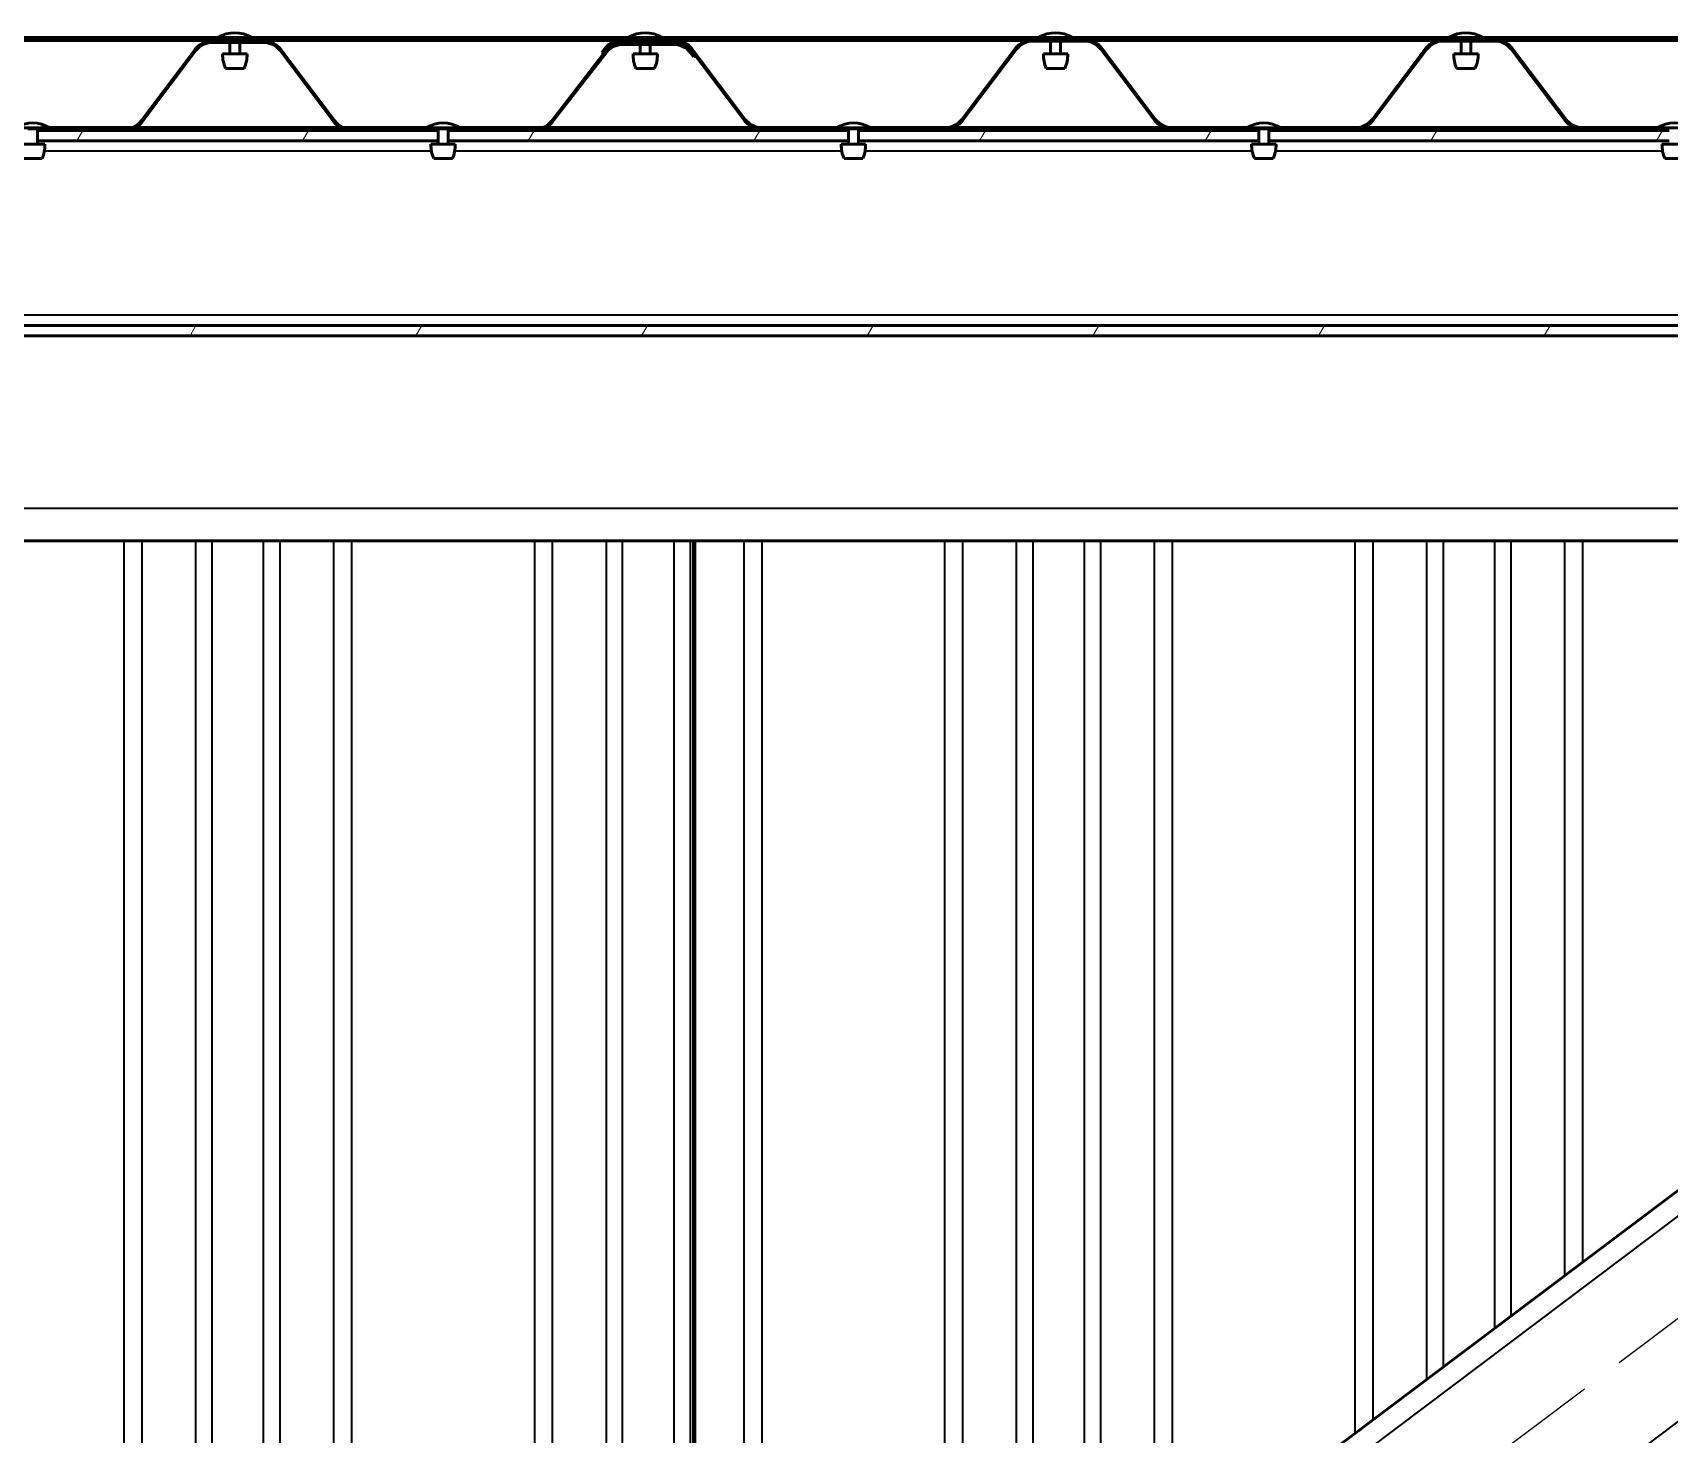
# Model space of a CAD drawing. Header units: millimetres. Extents: x 0 to 25230, y 0 to 17820.
# Drawn here: x 6158 to 6955, y 15978 to 16661 of the extents above; entities that cross this region are included whole.
import ezdxf

# ---------------------------------------------------------------- set-up
doc = ezdxf.new("R2010")
doc.units = ezdxf.units.MM
doc.header["$LTSCALE"] = 30
doc.linetypes.add('CHAIN', pattern=[0.7087, 0.4724, -0.0591, 0.1181, -0.0591])
for name, color, linetype, lineweight in [('Видимые тонкие (ГОСТ)', 7, 'Continuous', 35), ('Видимый контур (ГОСТ)', 7, 'Continuous', 50), ('Осевая линия (ГОСТ)', 7, 'Continuous', 25), ('Штриховка (ГОСТ)', 7, 'Continuous', 18)]:
    doc.layers.add(name, color=color, linetype=linetype, lineweight=lineweight)
pattern_1 = [(150.00025, (0, 0), (-47.62465, -82.4891), [])]
pattern_2 = [(60, (0, 0), (-82.4889, 47.62503), [])]

msp = doc.modelspace()

# ---------------------------------------------------------------- hatches: boundary and pattern name
at = {"layer": 'Штриховка (ГОСТ)'}
h = msp.add_hatch(dxfattribs=at)
h.set_pattern_fill('ANSI31', color=256, scale=762, angle=105.0002455, style=0)
h.set_pattern_definition(pattern_1)
edge = h.paths.add_edge_path()
edge.add_line((6304.8503, 16617.788), (6278.6527, 16652.4501))
edge.add_ellipse((6270.1165, 16645.9985), major_axis=(-6.4516, 8.5362), ratio=1, start_angle=270, end_angle=322.9180676)
edge.add_line((6270.1165, 16656.6985), (6245.0703, 16656.6985))
edge.add_ellipse((6245.0703, 16645.9985), major_axis=(-10.7, 0), ratio=1, start_angle=270, end_angle=322.9174479)
edge.add_line((6236.5341, 16652.4502), (6210.3359, 16617.7879))
edge.add_ellipse((6202.1189, 16623.9985), major_axis=(-6.2105, -8.217), ratio=1, start_angle=37.0825521, end_angle=90, ccw=False)
edge.add_line((6202.1189, 16613.6985), (6159.9742, 16613.6985))
edge.add_ellipse((6160.7679, 16613.5985), major_axis=(0, 0.8), ratio=1, start_angle=82.8192442, end_angle=90)
edge.add_line((6159.9679, 16613.5985), (6159.9679, 16612.9985))
edge.add_line((6159.9679, 16612.9985), (6202.1189, 16612.9985))
edge.add_ellipse((6202.1189, 16623.9985), major_axis=(11, 0), ratio=1, start_angle=270, end_angle=322.9174479)
edge.add_line((6210.8943, 16617.3659), (6237.0926, 16652.0281))
edge.add_ellipse((6245.0703, 16645.9985), major_axis=(6.0297, 7.9777), ratio=1, start_angle=37.0825521, end_angle=90, ccw=False)
edge.add_line((6245.0703, 16655.9985), (6270.1165, 16655.9985))
edge.add_ellipse((6270.1165, 16645.9985), major_axis=(10, 0), ratio=1, start_angle=37.0819324, end_angle=90, ccw=False)
edge.add_line((6278.0943, 16652.028), (6304.2918, 16617.366))
edge.add_ellipse((6313.0673, 16623.9985), major_axis=(6.6325, -8.7755), ratio=1, start_angle=270, end_angle=322.9180676)
edge.add_line((6313.0673, 16612.9985), (6355.1679, 16612.9985))
edge.add_line((6355.1679, 16612.9985), (6355.1679, 16613.5985))
edge.add_ellipse((6354.3679, 16613.5985), major_axis=(0.1, -0.7937), ratio=1, start_angle=82.8192442, end_angle=90)
edge.add_line((6355.1616, 16613.6985), (6313.0673, 16613.6985))
edge.add_ellipse((6313.0673, 16623.9985), major_axis=(-10.3, 0), ratio=1, start_angle=37.0819324, end_angle=90, ccw=False)
h = msp.add_hatch(dxfattribs=at)
h.set_pattern_fill('ANSI31', color=256, scale=762, angle=105.0002455, style=0)
h.set_pattern_definition(pattern_1)
edge = h.paths.add_edge_path()
edge.add_line((6359.9679, 16612.9985), (6402.2038, 16612.9985))
edge.add_ellipse((6402.2038, 16623.9985), major_axis=(11, 0), ratio=1, start_angle=270, end_angle=322.200989)
edge.add_line((6410.8956, 16617.2567), (6437.1675, 16651.1274))
edge.add_ellipse((6445.0692, 16644.9985), major_axis=(6.1289, 7.9017), ratio=1, start_angle=37.799011, end_angle=90, ccw=False)
edge.add_line((6445.0692, 16654.9985), (6470.1165, 16654.9985))
edge.add_ellipse((6470.1165, 16644.9985), major_axis=(10, 0), ratio=1, start_angle=36.3795424, end_angle=90, ccw=False)
edge.add_line((6478.1676, 16650.9298), (6479.6186, 16648.9602))
edge.add_line((6479.6186, 16648.9602), (6480.1822, 16649.3754))
edge.add_line((6480.1822, 16649.3754), (6478.7312, 16651.345))
edge.add_ellipse((6470.1165, 16644.9985), major_axis=(-6.3465, 8.6146), ratio=1, start_angle=270, end_angle=323.6204576)
edge.add_line((6470.1165, 16655.6985), (6445.0692, 16655.6985))
edge.add_ellipse((6445.0692, 16644.9985), major_axis=(-10.7, 0), ratio=1, start_angle=270, end_angle=322.200989)
edge.add_line((6436.6144, 16651.5564), (6410.3425, 16617.6857))
edge.add_ellipse((6402.2038, 16623.9985), major_axis=(-6.3128, -8.1387), ratio=1, start_angle=37.799011, end_angle=90, ccw=False)
edge.add_line((6402.2038, 16613.6985), (6359.9742, 16613.6985))
edge.add_ellipse((6360.7679, 16613.5985), major_axis=(0, 0.8), ratio=1, start_angle=82.8192442, end_angle=90)
edge.add_line((6359.9679, 16613.5985), (6359.9679, 16612.9985))
h = msp.add_hatch(dxfattribs=at)
h.set_pattern_fill('ANSI31', color=256, scale=762, angle=105.0002455, style=0)
h.set_pattern_definition(pattern_1)
edge = h.paths.add_edge_path()
edge.add_line((6549.3129, 16614.3985), (6513.0679, 16614.3985))
edge.add_ellipse((6513.0679, 16624.6985), major_axis=(-10.3, 0), ratio=1, start_angle=37.082497, end_angle=90, ccw=False)
edge.add_line((6504.8509, 16618.4879), (6478.6527, 16653.1502))
edge.add_ellipse((6470.1165, 16646.6985), major_axis=(8.5361, 6.4517), ratio=1, start_angle=0, end_angle=52.917503)
edge.add_line((6470.1165, 16657.3985), (6445.0702, 16657.3985))
edge.add_ellipse((6445.0702, 16646.6985), major_axis=(-10.7, 0), ratio=1, start_angle=270, end_angle=322.917503)
edge.add_line((6436.5341, 16653.1502), (6435, 16651.1206))
edge.add_line((6435, 16651.1206), (6435.5585, 16650.6985))
edge.add_line((6435.5585, 16650.6985), (6437.0925, 16652.7281))
edge.add_ellipse((6445.0702, 16646.6985), major_axis=(6.0296, 7.9777), ratio=1, start_angle=37.082497, end_angle=90, ccw=False)
edge.add_line((6445.0702, 16656.6985), (6470.1165, 16656.6985))
edge.add_ellipse((6470.1165, 16646.6985), major_axis=(10, 0), ratio=1, start_angle=37.082497, end_angle=90, ccw=False)
edge.add_line((6478.0942, 16652.7281), (6504.2924, 16618.0659))
edge.add_ellipse((6513.0679, 16624.6985), major_axis=(6.6326, -8.7754), ratio=1, start_angle=270, end_angle=322.917503)
edge.add_line((6513.0679, 16613.6985), (6555.1616, 16613.6985))
edge.add_ellipse((6554.3679, 16613.5985), major_axis=(0.8, 0), ratio=1, start_angle=7.1807558, end_angle=90)
edge.add_line((6554.3679, 16614.3985), (6549.3129, 16614.3985))
h = msp.add_hatch(dxfattribs=at)
h.set_pattern_fill('ANSI31', color=256, scale=762, angle=105.0002455, style=0)
h.set_pattern_definition(pattern_1)
edge = h.paths.add_edge_path()
edge.add_line((6749.3129, 16614.3985), (6713.0679, 16614.3985))
edge.add_ellipse((6713.0679, 16624.6985), major_axis=(-10.3, 0), ratio=1, start_angle=37.082497, end_angle=90, ccw=False)
edge.add_line((6704.8509, 16618.4879), (6678.6527, 16653.1502))
edge.add_ellipse((6670.1165, 16646.6985), major_axis=(-6.4517, 8.5361), ratio=1, start_angle=270, end_angle=322.917503)
edge.add_line((6670.1165, 16657.3985), (6645.0702, 16657.3985))
edge.add_ellipse((6645.0702, 16646.6985), major_axis=(-10.7, 0), ratio=1, start_angle=270, end_angle=322.917503)
edge.add_line((6636.5341, 16653.1502), (6610.3359, 16618.4879))
edge.add_ellipse((6602.1189, 16624.6985), major_axis=(-6.2105, -8.217), ratio=1, start_angle=37.082497, end_angle=90, ccw=False)
edge.add_line((6602.1189, 16614.3985), (6565.8229, 16614.3985))
edge.add_line((6565.8229, 16614.3985), (6560.7679, 16614.3985))
edge.add_ellipse((6560.7679, 16613.5985), major_axis=(0.1, 0.7937), ratio=1, start_angle=7.1807558, end_angle=90)
edge.add_line((6559.9742, 16613.6985), (6602.1189, 16613.6985))
edge.add_ellipse((6602.1189, 16624.6985), major_axis=(11, 0), ratio=1, start_angle=270, end_angle=322.917503)
edge.add_line((6610.8943, 16618.0659), (6637.0925, 16652.7281))
edge.add_ellipse((6645.0702, 16646.6985), major_axis=(6.0296, 7.9777), ratio=1, start_angle=37.082497, end_angle=90, ccw=False)
edge.add_line((6645.0702, 16656.6985), (6670.1165, 16656.6985))
edge.add_ellipse((6670.1165, 16646.6985), major_axis=(10, 0), ratio=1, start_angle=37.082497, end_angle=90, ccw=False)
edge.add_line((6678.0942, 16652.7281), (6704.2924, 16618.0659))
edge.add_ellipse((6713.0679, 16624.6985), major_axis=(6.6326, -8.7754), ratio=1, start_angle=270, end_angle=322.917503)
edge.add_line((6713.0679, 16613.6985), (6755.1616, 16613.6985))
edge.add_ellipse((6754.3679, 16613.5985), major_axis=(0.8, 0), ratio=1, start_angle=7.1807558, end_angle=90)
edge.add_line((6754.3679, 16614.3985), (6749.3129, 16614.3985))
h = msp.add_hatch(dxfattribs=at)
h.set_pattern_fill('ANSI31', color=256, scale=762, angle=105.0002455, style=0)
h.set_pattern_definition(pattern_1)
edge = h.paths.add_edge_path()
edge.add_line((6949.3129, 16614.3985), (6913.0679, 16614.3985))
edge.add_ellipse((6913.0679, 16624.6985), major_axis=(-10.3, 0), ratio=1, start_angle=37.082497, end_angle=90, ccw=False)
edge.add_line((6904.8509, 16618.4879), (6878.6527, 16653.1502))
edge.add_ellipse((6870.1165, 16646.6985), major_axis=(-6.4517, 8.5361), ratio=1, start_angle=270, end_angle=322.917503)
edge.add_line((6870.1165, 16657.3985), (6845.0702, 16657.3985))
edge.add_ellipse((6845.0702, 16646.6985), major_axis=(-10.7, 0), ratio=1, start_angle=270, end_angle=322.917503)
edge.add_line((6836.5341, 16653.1502), (6810.3359, 16618.4879))
edge.add_ellipse((6802.1189, 16624.6985), major_axis=(-6.2105, -8.217), ratio=1, start_angle=37.082497, end_angle=90, ccw=False)
edge.add_line((6802.1189, 16614.3985), (6765.8229, 16614.3985))
edge.add_line((6765.8229, 16614.3985), (6760.7679, 16614.3985))
edge.add_ellipse((6760.7679, 16613.5985), major_axis=(0.1, 0.7937), ratio=1, start_angle=7.1807558, end_angle=90)
edge.add_line((6759.9742, 16613.6985), (6802.1189, 16613.6985))
edge.add_ellipse((6802.1189, 16624.6985), major_axis=(11, 0), ratio=1, start_angle=270, end_angle=322.917503)
edge.add_line((6810.8943, 16618.0659), (6837.0925, 16652.7281))
edge.add_ellipse((6845.0702, 16646.6985), major_axis=(6.0296, 7.9777), ratio=1, start_angle=37.082497, end_angle=90, ccw=False)
edge.add_line((6845.0702, 16656.6985), (6870.1165, 16656.6985))
edge.add_ellipse((6870.1165, 16646.6985), major_axis=(10, 0), ratio=1, start_angle=37.082497, end_angle=90, ccw=False)
edge.add_line((6878.0942, 16652.7281), (6904.2924, 16618.0659))
edge.add_ellipse((6913.0679, 16624.6985), major_axis=(6.6326, -8.7754), ratio=1, start_angle=270, end_angle=322.917503)
edge.add_line((6913.0679, 16613.6985), (6955.1616, 16613.6985))
edge.add_ellipse((6954.3679, 16613.5985), major_axis=(0.8, 0), ratio=1, start_angle=7.1807558, end_angle=90)
edge.add_line((6954.3679, 16614.3985), (6949.3129, 16614.3985))
h = msp.add_hatch(dxfattribs=at)
h.set_pattern_fill('ANSI31', color=256, scale=762, angle=14.9999778, style=0)
h.set_pattern_definition(pattern_2)
h.paths.add_polyline_path([(6355.1679, 16612.9985), (6313.0673, 16612.9985), (6202.1189, 16612.9985), (6159.9679, 16612.9985), (6159.9679, 16607.9985), (6355.1679, 16607.9985)])
h = msp.add_hatch(dxfattribs=at)
h.set_pattern_fill('ANSI31', color=256, scale=762, angle=14.9999778, style=0)
h.set_pattern_definition(pattern_2)
h.paths.add_polyline_path([(6555.1679, 16612.9985), (6402.2038, 16612.9985), (6359.9679, 16612.9985), (6359.9679, 16607.9985), (6555.1679, 16607.9985)])
h = msp.add_hatch(dxfattribs=at)
h.set_pattern_fill('ANSI31', color=256, scale=762, angle=14.9999778, style=0)
h.set_pattern_definition(pattern_2)
h.paths.add_polyline_path([(6755.1679, 16612.9985), (6559.9679, 16612.9985), (6559.9679, 16607.9985), (6755.1679, 16607.9985)])
h = msp.add_hatch(dxfattribs=at)
h.set_pattern_fill('ANSI31', color=256, scale=762, angle=14.9999778, style=0)
h.set_pattern_definition(pattern_2)
h.paths.add_polyline_path([(6955.1679, 16612.9985), (6759.9679, 16612.9985), (6759.9679, 16607.9985), (6955.1679, 16607.9985)])
h = msp.add_hatch(dxfattribs=at)
h.set_pattern_fill('ANSI31', color=256, scale=762, angle=14.9999778, style=0)
h.set_pattern_definition(pattern_2)
h.paths.add_polyline_path([(7283.0679, 16512.9985), (7283.0679, 16517.9985), (4853.0679, 16517.9985), (4853.0679, 16512.9985)])

# ---------------------------------------------------------------- linework, layer by layer
at = {"layer": 'Видимые тонкие (ГОСТ)'}
for p, q in [((6245.0703, 16656.6985), (6070.1165, 16656.6985)), ((6258.4679, 16657.5985), (6253.6679, 16657.5985)), ((6441.2636, 16656.6985), (6270.1165, 16656.6985)), ((6458.4679, 16657.5985), (6453.6679, 16657.5985)), ((6641.2636, 16656.6985), (6473.9231, 16656.6985)), ((6658.4679, 16657.5985), (6653.6679, 16657.5985)), ((6841.2636, 16656.6985), (6673.9231, 16656.6985)), ((6858.4679, 16657.5985), (6853.6679, 16657.5985)), ((7041.2636, 16656.6985), (6873.9231, 16656.6985)), ((6206.546, 16614.6985), (6165.3152, 16614.6985)), ((6307.1928, 16614.6985), (6207.9934, 16614.6985)), ((6349.8206, 16614.6985), (6308.6402, 16614.6985)), ((6406.631, 16614.6985), (6365.3152, 16614.6985)), ((6508.4853, 16614.6985), (6408.0783, 16614.6985)), ((6549.8206, 16614.6985), (6510.6001, 16614.6985)), ((6604.5866, 16614.6985), (6565.3152, 16614.6985)), ((6708.4853, 16614.6985), (6606.7014, 16614.6985)), ((6749.8206, 16614.6985), (6710.6001, 16614.6985)), ((6804.5866, 16614.6985), (6765.3152, 16614.6985)), ((6908.4853, 16614.6985), (6806.7014, 16614.6985)), ((6949.8206, 16614.6985), (6910.6001, 16614.6985)), ((6159.9679, 16613.5985), (6155.1679, 16613.5985)), ((6359.9679, 16613.5985), (6355.1679, 16613.5985)), ((6559.9679, 16613.5985), (6555.1679, 16613.5985)), ((6759.9679, 16613.5985), (6755.1679, 16613.5985)), ((6351.9046, 16602.9985), (6163.2311, 16602.9985)), ((6551.9046, 16602.9985), (6363.2311, 16602.9985)), ((6751.9046, 16602.9985), (6563.2311, 16602.9985)), ((6951.9046, 16602.9985), (6763.2311, 16602.9985)), ((7283.0679, 16522.9985), (4853.0679, 16522.9985)), ((4699.0679, 16428.9985), (7437.0679, 16428.9985)), ((6202.1189, 15526.4778), (6202.1189, 16412.9985)), ((6210.8943, 15533.083), (6210.8943, 16412.9985)), ((6237.0926, 15552.8021), (6237.0926, 16412.9985)), ((6245.0703, 15558.8068), (6245.0703, 16412.9985)), ((6270.1165, 15577.6589), (6270.1165, 16412.9985)), ((6278.0943, 15583.6636), (6278.0943, 16412.9985)), ((6304.2918, 15603.3821), (6304.2918, 16412.9985)), ((6313.0673, 15609.9874), (6313.0673, 16412.9985)), ((6402.2037, 15677.0793), (6402.2037, 16412.9985)), ((6410.8956, 15683.6216), (6410.8956, 16412.9985)), ((6437.1676, 15703.3962), (6437.1676, 16412.9985)), ((6445.0692, 15709.3436), (6445.0692, 16412.9985)), ((6470.1165, 15728.1965), (6470.1165, 16412.9985)), ((6478.1676, 15734.2564), (6478.1676, 16412.9985)), ((6504.2924, 15753.9203), (6504.2924, 16412.9985)), ((6513.0679, 15760.5255), (6513.0679, 16412.9985)), ((6602.1189, 15827.5531), (6602.1189, 16412.9985)), ((6610.8943, 15834.1582), (6610.8943, 16412.9985)), ((6637.0925, 15853.8773), (6637.0925, 16412.9985)), ((6645.0702, 15859.882), (6645.0702, 16412.9985)), ((6670.1165, 15878.7341), (6670.1165, 16412.9985)), ((6678.0942, 15884.7388), (6678.0942, 16412.9985)), ((6704.2924, 15904.4579), (6704.2924, 16412.9985)), ((6713.0679, 15911.0631), (6713.0679, 16412.9985)), ((6802.1189, 15978.0907), (6802.1189, 16412.9985)), ((6810.8943, 15984.6959), (6810.8943, 16412.9985)), ((6837.0925, 16004.415), (6837.0925, 16412.9985)), ((6845.0702, 16010.4197), (6845.0702, 16412.9985)), ((6870.1165, 16029.2718), (6870.1165, 16412.9985)), ((6878.0942, 16035.2765), (6878.0942, 16412.9985)), ((6904.2924, 16054.9955), (6904.2924, 16412.9985)), ((6913.0679, 16061.6007), (6913.0679, 16412.9985)), ((7232.7828, 16289.7302), (4846.2241, 14493.3957)), ((7289.9117, 16232.6013), (4903.353, 14436.2668))]:
    msp.add_line(p, q, dxfattribs=at)
at = {"layer": 'Видимый контур (ГОСТ)'}
for p, q in [((7523.7804, 16658.3985), (5523.7804, 16658.3985)), ((7523.7804, 16657.6985), (5523.7804, 16657.6985)), ((6270.1165, 16656.6985), (6245.0703, 16656.6985)), ((6245.0703, 16655.9985), (6270.1165, 16655.9985)), ((6253.6679, 16657.5985), (6253.6679, 16656.6985)), ((6253.6679, 16655.9985), (6253.6679, 16650.3985)), ((6258.4679, 16657.5985), (6258.4679, 16656.6985)), ((6258.4679, 16655.9985), (6258.4679, 16650.3985)), ((6470.1165, 16655.6985), (6445.0692, 16655.6985)), ((6445.0692, 16654.9985), (6470.1165, 16654.9985)), ((6470.1165, 16657.3985), (6445.0702, 16657.3985)), ((6445.0702, 16656.6985), (6470.1165, 16656.6985)), ((6453.6679, 16657.5985), (6453.6679, 16657.3985)), ((6453.6679, 16656.6985), (6453.6679, 16655.6985)), ((6453.6679, 16654.9985), (6453.6679, 16650.3985)), ((6458.4679, 16657.5985), (6458.4679, 16657.3985)), ((6458.4679, 16656.6985), (6458.4679, 16655.6985)), ((6458.4679, 16654.9985), (6458.4679, 16650.3985)), ((6670.1165, 16657.3985), (6645.0702, 16657.3985)), ((6645.0702, 16656.6985), (6670.1165, 16656.6985)), ((6653.6679, 16657.5985), (6653.6679, 16657.3985)), ((6653.6679, 16656.6985), (6653.6679, 16650.3985)), ((6658.4679, 16657.5985), (6658.4679, 16657.3985)), ((6658.4679, 16656.6985), (6658.4679, 16650.3985)), ((6870.1165, 16657.3985), (6845.0702, 16657.3985)), ((6845.0702, 16656.6985), (6870.1165, 16656.6985)), ((6853.6679, 16657.5985), (6853.6679, 16657.3985)), ((6853.6679, 16656.6985), (6853.6679, 16650.3985)), ((6858.4679, 16657.5985), (6858.4679, 16657.3985)), ((6858.4679, 16656.6985), (6858.4679, 16650.3985)), ((6236.5341, 16652.4502), (6210.3359, 16617.7879)), ((6210.8943, 16617.3659), (6237.0926, 16652.0281)), ((6250.1243, 16650.3985), (6262.0115, 16650.3985)), ((6278.0943, 16652.028), (6304.2918, 16617.366)), ((6304.8503, 16617.788), (6278.6527, 16652.4501)), ((6436.6144, 16651.5564), (6410.3425, 16617.6857)), ((6410.8956, 16617.2567), (6437.1675, 16651.1274)), ((6436.5341, 16653.1502), (6435, 16651.1206)), ((6435, 16651.1206), (6435.5585, 16650.6985)), ((6435.5585, 16650.6985), (6437.0925, 16652.7281)), ((6450.1243, 16650.3985), (6462.0115, 16650.3985)), ((6478.0942, 16652.7281), (6504.2924, 16618.0659)), ((6478.1676, 16650.9298), (6479.6186, 16648.9602)), ((6504.8509, 16618.4879), (6478.6527, 16653.1502)), ((6480.1822, 16649.3754), (6478.7312, 16651.345)), ((6479.6186, 16648.9602), (6480.1822, 16649.3754)), ((6636.5341, 16653.1502), (6610.3359, 16618.4879)), ((6610.8943, 16618.0659), (6637.0925, 16652.7281)), ((6650.1243, 16650.3985), (6662.0115, 16650.3985)), ((6678.0942, 16652.7281), (6704.2924, 16618.0659)), ((6704.8509, 16618.4879), (6678.6527, 16653.1502)), ((6836.5341, 16653.1502), (6810.3359, 16618.4879)), ((6810.8943, 16618.0659), (6837.0925, 16652.7281)), ((6850.1243, 16650.3985), (6862.0115, 16650.3985)), ((6878.0942, 16652.7281), (6904.2924, 16618.0659)), ((6904.8509, 16618.4879), (6878.6527, 16653.1502)), ((6251.5276, 16643.3785), (6260.6081, 16643.3785)), ((6451.5276, 16643.3785), (6460.6081, 16643.3785)), ((6651.5276, 16643.3785), (6660.6081, 16643.3785)), ((6851.5276, 16643.3785), (6860.6081, 16643.3785)), ((6149.3129, 16614.3985), (6165.8229, 16614.3985)), ((6349.3129, 16614.3985), (6365.8229, 16614.3985)), ((6549.3129, 16614.3985), (6513.0679, 16614.3985)), ((6549.3129, 16614.3985), (6565.8229, 16614.3985)), ((6602.1189, 16614.3985), (6565.8229, 16614.3985)), ((6749.3129, 16614.3985), (6713.0679, 16614.3985)), ((6749.3129, 16614.3985), (6765.8229, 16614.3985)), ((6802.1189, 16614.3985), (6765.8229, 16614.3985)), ((6949.3129, 16614.3985), (6913.0679, 16614.3985)), ((6949.3129, 16614.3985), (6965.8229, 16614.3985)), ((6151.6243, 16606.3985), (6163.5115, 16606.3985)), ((6159.9679, 16613.5985), (6159.9679, 16606.3985)), ((6159.9679, 16612.9985), (6202.1189, 16612.9985)), ((6355.1679, 16612.9985), (6159.9679, 16612.9985)), ((6159.9679, 16607.9985), (6355.1679, 16607.9985)), ((6202.1189, 16613.6985), (6159.9742, 16613.6985)), ((6309.206, 16613.6985), (6205.9802, 16613.6985)), ((6355.1616, 16613.6985), (6313.0673, 16613.6985)), ((6313.0673, 16612.9985), (6355.1679, 16612.9985)), ((6351.6243, 16606.3985), (6363.5115, 16606.3985)), ((6355.1679, 16613.5985), (6355.1679, 16606.3985)), ((6359.9679, 16613.5985), (6359.9679, 16606.3985)), ((6359.9679, 16612.9985), (6402.2038, 16612.9985)), ((6555.1679, 16612.9985), (6359.9679, 16612.9985)), ((6359.9679, 16607.9985), (6555.1679, 16607.9985)), ((6402.2038, 16613.6985), (6359.9742, 16613.6985)), ((6513.0679, 16613.6985), (6406.0652, 16613.6985)), ((6513.0679, 16613.6985), (6555.1616, 16613.6985)), ((6551.6243, 16606.3985), (6563.5115, 16606.3985)), ((6555.1679, 16613.5985), (6555.1679, 16606.3985)), ((6559.9679, 16613.5985), (6559.9679, 16606.3985)), ((6755.1679, 16612.9985), (6559.9679, 16612.9985)), ((6559.9679, 16607.9985), (6755.1679, 16607.9985)), ((6559.9742, 16613.6985), (6602.1189, 16613.6985)), ((6713.0679, 16613.6985), (6602.1189, 16613.6985)), ((6713.0679, 16613.6985), (6755.1616, 16613.6985)), ((6751.6243, 16606.3985), (6763.5115, 16606.3985)), ((6755.1679, 16613.5985), (6755.1679, 16606.3985)), ((6759.9679, 16613.5985), (6759.9679, 16606.3985)), ((6955.1679, 16612.9985), (6759.9679, 16612.9985)), ((6759.9679, 16607.9985), (6955.1679, 16607.9985)), ((6759.9742, 16613.6985), (6802.1189, 16613.6985)), ((6913.0679, 16613.6985), (6802.1189, 16613.6985)), ((6913.0679, 16613.6985), (6955.1616, 16613.6985)), ((6951.6243, 16606.3985), (6963.5115, 16606.3985)), ((6153.0276, 16599.3785), (6162.1081, 16599.3785)), ((6353.0276, 16599.3785), (6362.1081, 16599.3785)), ((6553.0276, 16599.3785), (6562.1081, 16599.3785)), ((6753.0276, 16599.3785), (6762.1081, 16599.3785)), ((6953.0276, 16599.3785), (6962.1081, 16599.3785)), ((7283.0679, 16517.9985), (4853.0679, 16517.9985)), ((4853.0679, 16512.9985), (7283.0679, 16512.9985)), ((5026.6213, 16412.9985), (7109.5145, 16412.9985)), ((6479.6186, 15735.3486), (6479.6186, 16412.9985)), ((6480.1822, 15735.7728), (6480.1822, 16412.9985)), ((7225.6417, 16296.8713), (6068.0679, 15425.5792))]:
    msp.add_line(p, q, dxfattribs=at)
for centre, radius, start, end in [((6245.0703, 16645.9985), 10.7, 90, 142.9174479), ((6245.0703, 16645.9985), 10, 90, 142.9174479), ((6256.0679, 16645.0076), 15.7309, 58.3476918, 121.6523082), ((6252.8679, 16657.5985), 0.8, 0, 7.1807558), ((6259.2679, 16657.5985), 0.8, 172.8192442, 180), ((6270.1165, 16645.9985), 10.7, 37.0819324, 90), ((6270.1165, 16645.9985), 10, 37.0819324, 90), ((6445.0702, 16646.6985), 10.7, 90, 142.917503), ((6445.0692, 16644.9985), 10.7, 90, 142.200989), ((6445.0702, 16646.6985), 10, 90, 142.917503), ((6445.0692, 16644.9985), 10, 90, 142.200989), ((6456.0679, 16645.0076), 15.7309, 58.3476918, 121.6523082), ((6452.8679, 16657.5985), 0.8, 0, 7.1807558), ((6459.2679, 16657.5985), 0.8, 172.8192442, 180), ((6470.1165, 16646.6985), 10.7, 37.082497, 90), ((6470.1165, 16646.6985), 10, 37.082497, 90), ((6470.1165, 16644.9985), 10.7, 36.3795424, 90), ((6470.1165, 16644.9985), 10, 36.3795424, 90), ((6645.0702, 16646.6985), 10.7, 90, 142.917503), ((6645.0702, 16646.6985), 10, 90, 142.917503), ((6656.0679, 16645.0076), 15.7309, 58.3476918, 121.6523082), ((6652.8679, 16657.5985), 0.8, 0, 7.1807558), ((6659.2679, 16657.5985), 0.8, 172.8192442, 180), ((6670.1165, 16646.6985), 10.7, 37.082497, 90), ((6670.1165, 16646.6985), 10, 37.082497, 90), ((6845.0702, 16646.6985), 10.7, 90, 142.917503), ((6845.0702, 16646.6985), 10, 90, 142.917503), ((6856.0679, 16645.0076), 15.7309, 58.3476918, 121.6523082), ((6852.8679, 16657.5985), 0.8, 0, 7.1807558), ((6859.2679, 16657.5985), 0.8, 172.8192442, 180), ((6870.1165, 16646.6985), 10.7, 37.082497, 90), ((6870.1165, 16646.6985), 10, 37.082497, 90), ((6266.6306, 16650.0479), 16.51, 178.7833962, 203.8262664), ((6245.5052, 16650.0479), 16.51, 336.1737336, 1.2166038), ((6466.6306, 16650.0479), 16.51, 178.7833962, 203.8262664), ((6445.5052, 16650.0479), 16.51, 336.1737336, 1.2166038), ((6666.6306, 16650.0479), 16.51, 178.7833962, 203.8262664), ((6645.5052, 16650.0479), 16.51, 336.1737336, 1.2166038), ((6866.6306, 16650.0479), 16.51, 178.7833962, 203.8262664), ((6845.5052, 16650.0479), 16.51, 336.1737336, 1.2166038), ((6157.5679, 16601.0076), 15.7309, 58.3476918, 121.6523082), ((6160.7679, 16613.5985), 0.8, 90, 180), ((6202.1189, 16623.9985), 10.3, 270, 322.9174479), ((6202.1189, 16623.9985), 11, 270, 322.9174479), ((6313.0673, 16623.9985), 11, 217.0819324, 270), ((6313.0673, 16623.9985), 10.3, 217.0819324, 270), ((6357.5679, 16601.0076), 15.7309, 58.3476918, 121.6523082), ((6354.3679, 16613.5985), 0.8, 0, 90), ((6360.7679, 16613.5985), 0.8, 90, 180), ((6402.2038, 16623.9985), 10.3, 270, 322.200989), ((6402.2038, 16623.9985), 11, 270, 322.200989), ((6513.0679, 16624.6985), 11, 217.082497, 270), ((6513.0679, 16624.6985), 10.3, 217.082497, 270), ((6557.5679, 16601.0076), 15.7309, 58.3476918, 121.6523082), ((6554.3679, 16613.5985), 0.8, 0, 90), ((6560.7679, 16613.5985), 0.8, 90, 180), ((6602.1189, 16624.6985), 10.3, 270, 322.917503), ((6602.1189, 16624.6985), 11, 270, 322.917503), ((6713.0679, 16624.6985), 11, 217.082497, 270), ((6713.0679, 16624.6985), 10.3, 217.082497, 270), ((6757.5679, 16601.0076), 15.7309, 58.3476918, 121.6523082), ((6754.3679, 16613.5985), 0.8, 0, 90), ((6760.7679, 16613.5985), 0.8, 90, 180), ((6802.1189, 16624.6985), 10.3, 270, 322.917503), ((6802.1189, 16624.6985), 11, 270, 322.917503), ((6913.0679, 16624.6985), 11, 217.082497, 270), ((6913.0679, 16624.6985), 10.3, 217.082497, 270), ((6957.5679, 16601.0076), 15.7309, 58.3476918, 121.6523082), ((6954.3679, 16613.5985), 0.8, 0, 90), ((6147.0052, 16606.0479), 16.51, 336.1737336, 1.2166038), ((6368.1306, 16606.0479), 16.51, 178.7833962, 203.8262664), ((6347.0052, 16606.0479), 16.51, 336.1737336, 1.2166038), ((6568.1306, 16606.0479), 16.51, 178.7833962, 203.8262664), ((6547.0052, 16606.0479), 16.51, 336.1737336, 1.2166038), ((6768.1306, 16606.0479), 16.51, 178.7833962, 203.8262664), ((6747.0052, 16606.0479), 16.51, 336.1737336, 1.2166038), ((6968.1306, 16606.0479), 16.51, 178.7833962, 203.8262664)]:
    msp.add_arc(centre, radius, start, end, dxfattribs=at)
at = {"layer": 'Осевая линия (ГОСТ)', "linetype": 'CHAIN', "ltscale": 11.993792}
for p, q in [((1408.0679, 16512.9985), (10888.0679, 16512.9985)), ((7321.2698, 16306.2688), (4814.8659, 14419.7282))]:
    msp.add_line(p, q, dxfattribs=at)

doc.saveas('drawing.dxf')
